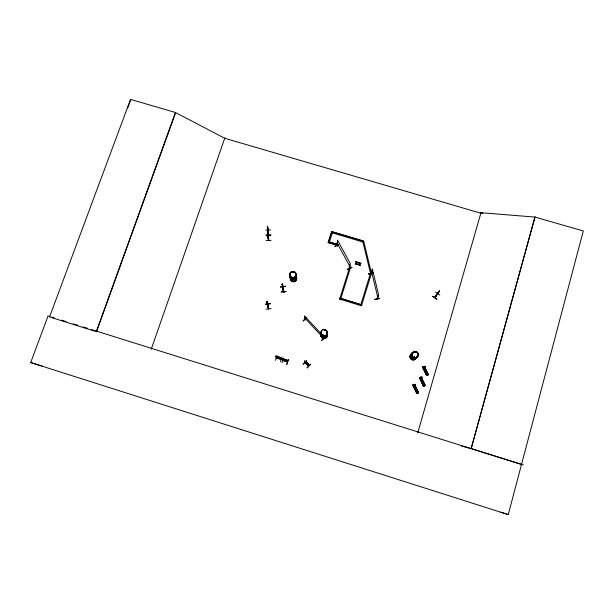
<?xml version="1.0" encoding="UTF-8"?>
<svg xmlns="http://www.w3.org/2000/svg" width="614" height="614" viewBox="0 0 614 614"><rect width="100%" height="100%" fill="white"/><g stroke="black" fill="none" stroke-linecap="round" stroke-linejoin="round"><path stroke-width="0.92" d="M337.938 244.572L337.654 245.462L328.214 242.637L331.69 231.616L363.166 241.003L331.69 231.616M328.498 241.747L337.086 244.211M329.419 241.924L332.32 232.883M267.481 227.157L267.412 227.74M267.65 233.52L267.666 232.867M282.824 286.93L282.179 284.228L282.931 288.795M283.53 291.044L282.179 284.228M283.653 291.596L282.524 284.835L282.678 285.717M268.633 308.428L267.512 306.087L268.663 308.873L268.164 304.083L267.159 301.413L267.128 301.888M305.358 362.69L305.035 361.347C302.994 360.618 310.431 369.083 308.412 364.309L308.021 363.841M304.935 362.697L304.69 361.04L305.173 362.897L308.251 365.668L308.09 364.087L308.205 365.583M338.552 244.587L334.914 246.513M337.04 245.347L337.293 245.93L337.485 240.112L350.21 263.414L349.658 268.188M337.286 245.331L337.462 245.83L337.378 242.154L337.232 245.792M267.435 226.743L267.451 226.305L268.356 230.012M267.612 232.422L267.635 232.008L267.62 232.46M337.654 245.462L337.938 244.472M283.338 291.105C280.667 278.549 286.032 303.17 283.008 286.707M340.64 299.164L339.711 298.88L340.64 299.164L350.341 268.057C348.514 267.243 349.957 268.825 349.404 267.788C350.563 261.165 348.376 267.604 349.627 268.149M267.881 304.03L268.686 308.857M267.604 230.918L268.525 234.832L268.395 230.043M268.287 234.41L268.541 234.763L268.395 230.135M268.564 236.083L268.518 235.569M268.433 239.921C268.955 241.571 267.489 235.853 267.627 237.073M268.471 240.036L268.479 240.335M347.509 269.623L351.876 267.336L347.386 269.339M347.417 269.454L351.784 267.159M323.164 338.759L322.711 338.636L323.087 338.974L322.81 336.633L322.995 338.851M349.612 264.926L349.435 268.164M305.235 319.817L305.02 319.334L305.189 319.702M350.341 268.057L349.404 267.873M267.973 236.72L268.034 236.26M267.857 230.572L267.788 231.025L267.351 228.853M437.437 293.86L434.789 297.583M355.13 264.097L356.297 263.068L355.491 264.204M356.289 263.13L355.897 261.595L356.58 262.93L357.862 262.247L357.517 262.078M414.181 357.018L414.711 357.187L414.22 356.88M414.565 357.133L414.327 356.78M415.548 352.137L416.092 351.845M415.732 352.436L415.609 351.952M356.281 261.71L355.89 261.656M357.079 264.688C355.644 260.85 358.023 265.432 356.703 264.573L356.396 263.429M356.703 264.573L356.412 263.368M359.796 265.432L360.165 265.609L359.497 264.296L358.215 265.025L359.382 263.997L358.983 262.516L359.674 263.797L358.983 262.516M324.53 330.01L324.906 330.539L324.929 329.864M325.305 330.37L325.075 329.825M370.403 273.453L371.416 273.161L363.826 241.686L362.866 241.993L331.406 232.614L331.69 231.724M323.048 335.098L323.57 334.906M359.374 264.058L358.967 262.577M360.165 265.609L359.781 264.097L360.955 263.114L359.658 263.859M363.826 241.686L362.866 241.993L363.166 241.003M360.595 263.007L360.948 263.176L359.773 264.158M268.587 236.152L267.481 232.338L267.788 236.781M268.379 230.373L267.313 227.073M291.857 276.868L292.057 277.19M293.853 272.685L293.07 272.47L293.814 271.956M293.093 272.34L293.837 272.509M426.2 371.585L425.663 371.309L425.556 371.884M360.848 304.552L370.426 273.36L371.355 273.644L361.485 305.81L339.649 299.095L349.473 267.804M376.981 298.473L377.311 298.903M373.45 272.793L368.615 273.951L373.389 272.578M371.148 273.276L371.255 273.905L371.838 270.574L370.948 273.522M371.67 270.613L371.056 273.744M267.973 307.084L267.412 302.218M49.872 316.494L48.069 315.926L30.7 362.544L508.238 514.601L583.3 230.964L534.901 217.08L471.153 448.627L461.137 445.864M471.153 448.627L535.063 216.903M480.777 213.188L480.916 212.697L534.901 217.08M417.727 432.908L480.985 212.713L482.811 213.25M480.985 212.713L480.839 213.212L224.732 138.273L175.42 112.485L130.536 99.399L49.557 316.931L96.551 331.737L175.596 112.869M279.8 357.425L276.047 356.304L280.36 357.594L280.606 358.108L280.145 358.185L280.606 358.108M276.07 356.32L275.517 356.204L276.799 358.092M276.446 357.026L280.199 358.146L276.446 357.026L275.586 356.166M279.04 357.793C279.293 356.565 275.74 355.552 277.543 357.348M275.525 360.295L277.006 355.468M280.552 359.259C278.05 354.738 282.617 360.525 280.552 359.236M280.444 361.792L281.926 356.964M379.682 298.35L374.793 299.486L379.682 298.427M283.484 357.97L281.941 362.782M286.853 360.203L282.586 358.76L286.868 360.149L287.521 362.014L282.778 360.51L282.133 358.837L283.315 360.495M283.607 359.136L285.165 359.627M283.261 360.664L282.578 358.975M285.134 359.451L285.356 359.988L283.591 358.921M285.211 359.635L286.162 360.234L282.901 358.921L283.676 359.106M287.106 361.884L286.431 360.357L286.93 360.326M286.646 360.733L282.916 359.512L282.026 358.706L282.593 358.829M286.431 360.357L286.868 360.149L287.06 360.702L286.6 360.71M286.868 364.34L288.342 359.474L286.822 364.302M328.214 242.637L331.115 233.527M282.263 359.213L282.931 359.574M377.011 298.519C377.595 301.159 378.7 291.635 377.288 298.373M378.001 295.948L377.211 298.435M377.341 298.711L378.615 294.85L372.284 268.794L371.255 273.836M323.056 338.936L322.834 338.383M151.228 349.274L224.893 137.797M96.275 331.591L175.42 112.485M127.643 107.995L130.444 100.619M324.438 329.971L324.384 330.455M325.274 330.347L324.415 330.432M423.038 382.614L422.939 382.085M425.525 371.424L425.487 371.808M416.376 389.852L416.185 389.276M435.664 292.21L439.831 295.042M437.36 294.006C444.789 283.906 430.291 303.577 436.631 294.827M437.176 294.091L439.509 290.929L439.233 291.205M434.935 297.683L436.807 294.682M435.011 297.613L437.82 293.715L437.398 293.96M432.778 296.209L436.922 299.079M438.227 292.594L438.803 291.788M437.905 293.062L438.542 292.195M437.014 294.283L436.7 294.751M434.819 297.537L438.358 292.471M439.532 291.197L439.125 291.466M436.777 299.294L432.64 296.401M438.542 292.164L438.949 291.604M416.3 352.405L415.532 352.497L415.67 351.745M416.238 352.528L416.307 351.937M425.195 366.458L423.322 367.21M323.509 335.244L323.064 335.021M324.407 329.956L325.098 329.802M308.451 364.271L308.159 364.616L304.79 361.4L305.25 362.03M306.079 362.552L305.342 361.508L307.138 362.905M308.374 364.279L308.036 363.849M307.967 364.217L308.612 365.99L304.981 362.421M308.312 364.524L308.09 364.087M310.592 364.217L306.992 367.771M416.384 389.844L415.939 389.982M423.046 382.606L422.601 382.745M415.578 384.387L413.475 385.454L415.379 384.494M281.082 359.397L276.384 358.039M287.482 362.022L286.799 360.188M322.757 338.598L322.81 336.633M321.36 340.67L324.399 337.754M324.553 337.953L321.329 340.609M304.836 319.364L304.682 317.185L305.327 319.656L305.02 319.334M304.989 317.515L304.552 317.3M306.578 317.469L303.078 321.045L306.563 317.461M423.269 366.934L423.844 366.619L428.119 374.809L424.159 366.404L428.319 374.717L424.282 366.351L422.547 367.187L426.615 375.515L427.106 375.284L423.084 366.934L422.678 367.118L426.722 375.461L427.114 375.284L423.061 366.949L422.57 367.18M423.491 366.612L423.829 367.003M428.019 374.855L424.097 366.466M423.276 367.847L424.619 367.256M425.011 366.55L423.246 367.502M356.688 263.229L357.878 262.186M425.256 372.437L426.799 371.723M420.229 377.487L420.697 377.272L424.942 385.6L420.475 377.372M425.632 373.182L427.144 372.483M421.004 377.173L425.241 385.462L424.719 385.699L420.552 377.326M420.813 377.679L422.279 377.119L420.16 378.293M419.984 378.684L421.519 377.978M268.034 237.902L268.065 234.118L268.188 237.825M426.024 374.041L427.567 373.32M417.106 393.39L413.299 384.886L412.792 385.116L417.044 393.421L412.915 385.055L413.322 384.871L417.343 393.282L416.829 393.52L412.785 385.124L414.511 384.295L418.579 392.699L416.829 393.52M413.498 384.878L413.805 384.533M426.3 374.609L427.828 373.903M413.966 384.656L414.542 384.303L414.013 384.548M414.343 384.395L418.487 392.737M413.383 385.861L414.757 385.247M413.89 385.147L413.506 385.523L415.264 384.372M428.242 374.747L426.891 375.384M423.744 366.888L423.606 366.627M421.741 382.33L423.284 381.609M422.148 383.182L423.691 382.461M420.59 377.449L420.222 378.078M420.667 377.679L420.129 378.232L421.158 377.756M422.509 383.942L424.044 383.228M413.982 384.824L414.458 384.817M416.614 388.854L415.079 389.568M422.916 384.794L424.466 384.072M415.54 351.791L416.33 351.929M417.021 389.706L415.486 390.42M423.192 385.362L424.742 384.64M417.382 390.466L415.847 391.179M419.439 377.902L423.506 386.267L419.638 377.779L424.005 386.037L419.968 377.656L419.462 377.894L420.912 377.219M423.422 367.272L424.312 366.704M424.719 385.699L425.149 385.492L423.599 386.221M293.338 271.956L293.139 272.109A3.17 3.093 -9.9 0 1 294.643 272.562M413.897 384.978L413.713 384.571M417.789 391.325L416.254 392.031M418.065 391.893L416.53 392.607M276.346 357.816L276.853 357.924M280.629 359.121L281.166 359.282M287.49 361.692L282.877 360.257M420.291 378.024L421.427 377.403M423.391 367.21L423.829 367.088M425.333 366.381L425.402 366.32M349.827 265.317L349.765 264.849M347.378 269.4L351.876 267.343M337.593 242.545L337.224 242.238M337.715 244.825L334.929 246.559M337.232 245.431L337.247 245.884M422.048 377.173L421.526 377.28M415.194 384.594L414.542 384.694M423.698 366.642L428.042 374.847M424.397 366.581L425.164 366.32M420.69 377.318L421.196 377.08M423.491 386.275L423.998 386.037M424.527 366.52L425.011 366.305M416.937 393.467L412.915 385.062M423.898 386.083L419.876 377.694L420.49 377.357M425.126 385.508L421.181 377.088M414.02 384.541L418.073 392.937M419.869 377.702L423.806 386.129M427.091 375.292L422.754 367.057L426.814 375.415M418.172 392.883L414.151 384.479L418.341 392.806M413.414 358.392L413.245 358.269M379.675 298.312L374.816 299.54M372.591 272.777L368.615 273.951M371.439 273.077L370.495 273.284L362.889 241.893M282.34 284.435L282.356 283.944L283.069 286.899M282.333 284.405L282.57 286.746M282.563 286.7L282.985 288.542L282.954 287.989M282.785 288.173L282.647 287.03M282.701 288.603L282.755 289.048L282.877 288.58M286.001 291.412L281.043 291.926L286.032 291.612M267.888 304.375L267.006 301.681L267.666 306.309L267.62 305.68M267.382 304.275L267.136 302.648L267.566 303.654M267.251 302.948L267.259 302.288L267.658 303.884M270.49 303.692L265.517 304.26L270.482 303.638M267.512 306.087L267.566 306.532L267.689 306.064M268.026 306.862L267.589 303.07M271.058 308.573L266.077 309.18M415.732 352.421L416.246 352.244L415.977 351.868M286.615 360.664L287.076 360.648M267.412 228.654L267.765 230.235L267.474 226.627L267.55 231.064L267.512 229.321M267.704 227.479L267.85 232.207L267.881 228.446M265.831 230.127L270.736 229.966M267.666 232.767C268.387 235.676 268.617 236.444 268.471 240.251M267.535 233.021L267.527 234.617L267.481 232.338M267.881 233.159L268.011 234.141M265.962 234.878L270.889 234.74M266.008 235.745L270.92 235.584M267.735 236.129L267.643 235.008L268.717 240.028M266.146 240.511L271.073 240.373M520.68 464.629L523.328 464.767M425.709 372.007L426.208 371.577M277.167 356.588L276.392 356.412L279.677 357.693L278.626 356.849M416.192 389.268L415.701 389.499L415.947 389.974M277.374 357.01L278.871 357.455M329.357 242.008L337.078 244.318M328.221 242.538L337.662 245.362M279.892 357.778L280.337 357.916M282.079 359.006L282.524 359.144M30.7 362.544L42.32 366.151M471.268 448.619L521.647 464.422M51.676 317.062L54.377 317.906M61.592 320.17L66.097 321.582M73.312 323.847L77.817 325.259M83.22 326.955L87.733 328.367M91.332 329.495L95.845 330.908M96.743 331.192L521.493 464.414M500.778 512.137L508.238 514.601M283.392 291.573L282.755 289.048M268.425 308.804L267.566 306.532M268.318 234.717L268.257 234.287M304.674 360.909L307.998 363.887M306.048 362.406L307.844 364.01L307.138 363.051M305.258 361.961L308.197 364.578M307.207 367.986L310.446 364.079M304.813 318.037L323.148 337.7M323.179 338.744L323.102 335.82L304.467 315.842L305.127 319.771M130.536 99.399L130.759 99.798M337.309 243.451L349.834 266.399M275.532 356.151L276.392 357.832L281.112 359.267L280.314 357.578L280.537 358.139M420.966 377.188L425.034 385.554M279.946 357.609L280.675 359.136M282.102 358.668L282.333 359.175M282.049 358.653L282.785 360.334M286.485 360.188L287.114 361.677M267.719 306.256L268.026 307.077M267.374 304.229L267.742 305.166M267.136 302.648L267.29 303.124M267.006 301.681L267.988 304.552M267.62 236.636L268.702 240.458L268.541 235.63M267.589 234.579L267.95 235.929L267.896 234.448M267.435 230.925L268.579 235.791M267.297 226.635L268.218 230.557M282.233 284.673L282.916 287.459M282.617 286.692L282.893 287.736M377.825 295.986L377.94 296.424M371.562 271.703L377.787 297.36M305.918 361.823L306.117 362.728M307.1 362.874L307.284 363.764M282.617 285.426L282.778 286.492M267.489 304.521L267.834 305.979L267.834 305.396M267.689 227.963L267.804 229.099M267.873 233.658L267.988 234.786M282.455 284.812L282.524 285.51M282.356 283.944L282.394 284.435M295.534 274.611A3.131 3.062 -10 0 1 294.29 279.57A3.131 3.062 -10 0 1 290.092 276.584M295.326 273.138A3.208 3.139 -9.9 0 1 295.319 277.374A3.208 3.139 -9.9 0 1 290.998 277.774A3.208 3.139 -9.9 0 1 290.253 273.598M293.101 272.132A3.208 3.139 -9.9 0 1 294.682 272.616M295.771 273.867A3.162 3.093 -9.9 0 1 293.231 278.395A3.162 3.093 -9.9 0 1 289.954 274.397M293.108 272.225A3.162 3.093 -9.9 0 1 294.666 272.693M295.28 273.077A3.17 3.093 -9.9 0 1 295.273 277.259A3.17 3.093 -9.9 0 1 291.013 277.651A3.17 3.093 -9.9 0 1 290.276 273.537M291.489 272.447A3.17 3.093 -9.9 0 1 292.264 272.163M296.278 276.853A3.108 3.047 -10 0 1 293.784 281.312A3.154 3.085 -10 0 1 290.506 277.321M290.552 277.374A3.108 3.047 -10 0 0 293.784 281.312A3.154 3.085 -10 0 0 296.309 276.791M296.37 277.451A3.093 3.024 -10 0 1 293.891 281.887A3.093 3.024 -10 0 1 290.683 277.973M295.702 275.364A3.17 3.101 -10 0 1 294.444 280.383A3.124 3.055 -10 0 1 290.253 277.398A3.17 3.101 -10 0 0 294.436 280.345A3.17 3.101 -10 0 0 295.695 275.325A3.124 3.055 -10 0 1 294.413 280.26A3.124 3.055 -10 0 1 290.23 277.275M290.207 277.351A3.17 3.101 -10 0 0 294.444 280.383A3.124 3.055 -10 0 0 295.679 275.44M296.255 276.73A3.116 3.047 -10 0 1 293.761 281.189A3.116 3.047 -10 0 1 290.529 277.252A3.154 3.085 -10 0 0 293.768 281.273A3.154 3.085 -10 0 0 296.301 276.753M326.955 332.067A3.193 3.162 0.9 0 1 325.236 336.503A3.193 3.162 0.9 0 1 321.022 334.231M320.945 333.41A3.193 3.162 0.9 0 1 321.437 331.852M326.963 332.535A3.185 3.154 1 0 1 325.243 336.963A3.17 3.139 1 0 1 321.053 334.722A3.185 3.154 1 0 0 325.243 336.963A3.17 3.139 1 0 0 326.94 332.573M320.961 333.878A3.185 3.154 1 0 1 321.444 332.32A3.17 3.139 1 0 0 320.976 333.909M325.834 330.317A3.208 3.177 0.9 0 1 326.84 334.699A3.208 3.177 0.9 0 1 322.411 335.689A3.208 3.177 0.9 0 1 321.414 331.307M322.634 330.194A3.208 3.177 0.9 0 1 323.417 329.902M326.955 331.974A3.193 3.162 0.9 0 1 325.236 336.418A3.193 3.162 0.9 0 1 321.015 334.146M320.938 333.325A3.193 3.162 0.9 0 1 321.429 331.76M326.94 333.586A3.147 3.116 1.1 0 1 324.852 338.076A3.2 3.17 1.1 0 1 320.968 334.883A3.147 3.116 1.1 0 0 324.852 338.076A3.2 3.17 1.1 0 0 326.986 333.532A3.154 3.124 1.1 0 1 324.86 338.084A3.154 3.124 1.1 0 1 321.007 334.914M326.993 333.003A3.208 3.185 1 0 1 325.259 337.47A3.208 3.185 1 0 1 321.015 335.183M321.437 332.788A3.208 3.185 1 0 0 321.084 333.54A3.17 3.139 1 0 1 321.475 332.842M326.947 333.494A3.154 3.124 1.1 0 1 324.86 337.999A3.154 3.124 1.1 0 1 321.007 334.83M326.955 333.057A3.17 3.139 1 0 1 325.251 337.462A3.17 3.139 1 0 1 321.061 335.206M417.558 356.273A3.247 3.177 35.6 0 1 412.447 357.778A3.247 3.177 35.6 0 1 412.907 352.49M413.69 352.198A3.247 3.177 35.6 0 1 414.519 352.129M412.6 352.459A3.308 3.231 35.5 0 0 413.56 357.816A3.308 3.231 35.5 0 0 418.157 354.984A3.262 3.193 35.5 0 1 413.621 357.724A3.262 3.193 35.5 0 1 412.677 352.444A3.262 3.193 35.5 0 0 412.831 357.348A3.262 3.193 35.5 0 0 417.627 356.596M414.941 351.599A3.308 3.231 35.5 0 1 416.568 352.098A3.262 3.193 35.5 0 0 414.98 351.592M417.75 353.334A3.308 3.231 35.5 0 1 418.057 354.132A3.262 3.193 35.5 0 0 417.75 353.311A3.262 3.193 35.5 0 1 417.996 354.171M417.643 356.235A3.293 3.224 35.6 0 1 412.462 357.77A3.293 3.224 35.6 0 1 412.923 352.398M413.721 352.106A3.293 3.224 35.6 0 1 414.565 352.029M415.747 351.814A3.262 3.193 35.5 0 1 416.522 352.16M418.088 355.007A3.262 3.193 35.5 0 1 417.965 355.836M413.352 351.96A3.262 3.193 35.5 0 1 414.143 351.668M416.415 357.494A3.2 3.139 35.9 0 1 413.022 359.697A3.247 3.177 35.9 0 1 410.16 356.688A3.247 3.177 35.9 0 1 412.608 353.411A3.208 3.139 35.9 0 0 410.244 356.642A3.208 3.139 35.9 0 0 413.084 359.627A3.208 3.139 35.9 0 0 416.484 357.425A3.247 3.177 35.9 0 1 413.038 359.712A3.2 3.139 35.9 0 1 410.183 356.711A3.2 3.139 35.9 0 1 412.593 353.48M416.814 357.072A3.216 3.147 35.8 0 1 413.399 359.274A3.208 3.147 35.8 0 1 410.559 356.281A3.208 3.147 35.8 0 1 412.976 353.042A3.216 3.147 35.8 0 0 410.551 356.281A3.216 3.147 35.8 0 0 413.399 359.274A3.208 3.147 35.8 0 0 416.806 357.064A3.262 3.193 35.8 0 1 413.422 359.297A3.262 3.193 35.8 0 1 410.528 356.258A3.262 3.193 35.8 0 1 412.984 352.966A3.216 3.147 35.8 0 0 410.62 356.204A3.216 3.147 35.8 0 0 413.468 359.198A3.216 3.147 35.8 0 0 416.868 356.995M415.755 358.599A3.193 3.124 36 0 1 410.49 358.737A3.193 3.124 36 0 1 412.278 353.848M339.933 298.181L361.761 304.905L339.933 298.181M306.616 360.625L303.032 364.232L306.609 360.633M424.857 371.577L426.392 370.871L424.857 371.577M285.387 286.239L280.46 287.037L285.387 286.239M295.603 277.95A3.147 3.07 -9.9 0 0 295.426 274.005A3.147 3.078 -9.9 0 1 295.603 277.958A3.147 3.078 -9.9 0 1 291.65 278.833A3.147 3.078 -9.9 0 1 290.107 275.179A3.147 3.07 -9.9 0 0 291.65 278.833A3.147 3.07 -9.9 0 0 295.603 277.95M295.58 277.827A3.154 3.085 -9.9 0 0 295.411 273.867A3.147 3.078 -9.9 0 1 295.58 277.82A3.154 3.085 -9.9 0 1 291.627 278.71A3.154 3.085 -9.9 0 1 290.084 275.049A3.147 3.078 -9.9 0 0 291.627 278.702A3.147 3.078 -9.9 0 0 295.58 277.82M291.105 277.16A3.185 3.108 -9.9 0 0 295.994 274.642A3.185 3.108 -9.9 0 0 291.351 271.772A3.185 3.108 -9.9 0 0 291.105 277.16A3.185 3.108 -9.9 0 0 296.002 274.665A3.185 3.108 -9.9 0 0 291.358 271.795A3.185 3.108 -9.9 0 0 291.113 277.183M322.404 335.19A3.208 3.177 0.8 0 0 327.316 332.627A3.208 3.177 0.8 0 0 322.619 329.695A3.208 3.177 0.8 0 0 322.404 335.19M321.452 333.318A3.2 3.17 1.1 0 0 321.107 334.07A3.154 3.124 1.1 0 1 321.49 333.279M324.453 338.575A3.139 3.116 1.1 0 0 326.947 334.024A3.147 3.116 1.1 0 1 324.461 338.575A3.147 3.116 1.1 0 1 321.16 334.546A3.139 3.116 1.1 0 0 324.453 338.575M412.078 355.184A3.262 3.185 35.4 0 0 417.459 356.834A3.262 3.185 35.4 0 0 416.115 351.4A3.262 3.185 35.4 0 0 412.078 355.184M414.089 351.676A3.308 3.231 35.5 0 0 413.291 351.968A3.262 3.193 35.5 0 1 414.074 351.745M412.101 358.169A3.216 3.147 35.7 0 0 417.167 356.673A3.208 3.147 35.7 0 1 412.109 358.162A3.216 3.147 35.7 0 1 412.554 352.92A3.208 3.147 35.7 0 0 412.109 358.162"/></g></svg>
